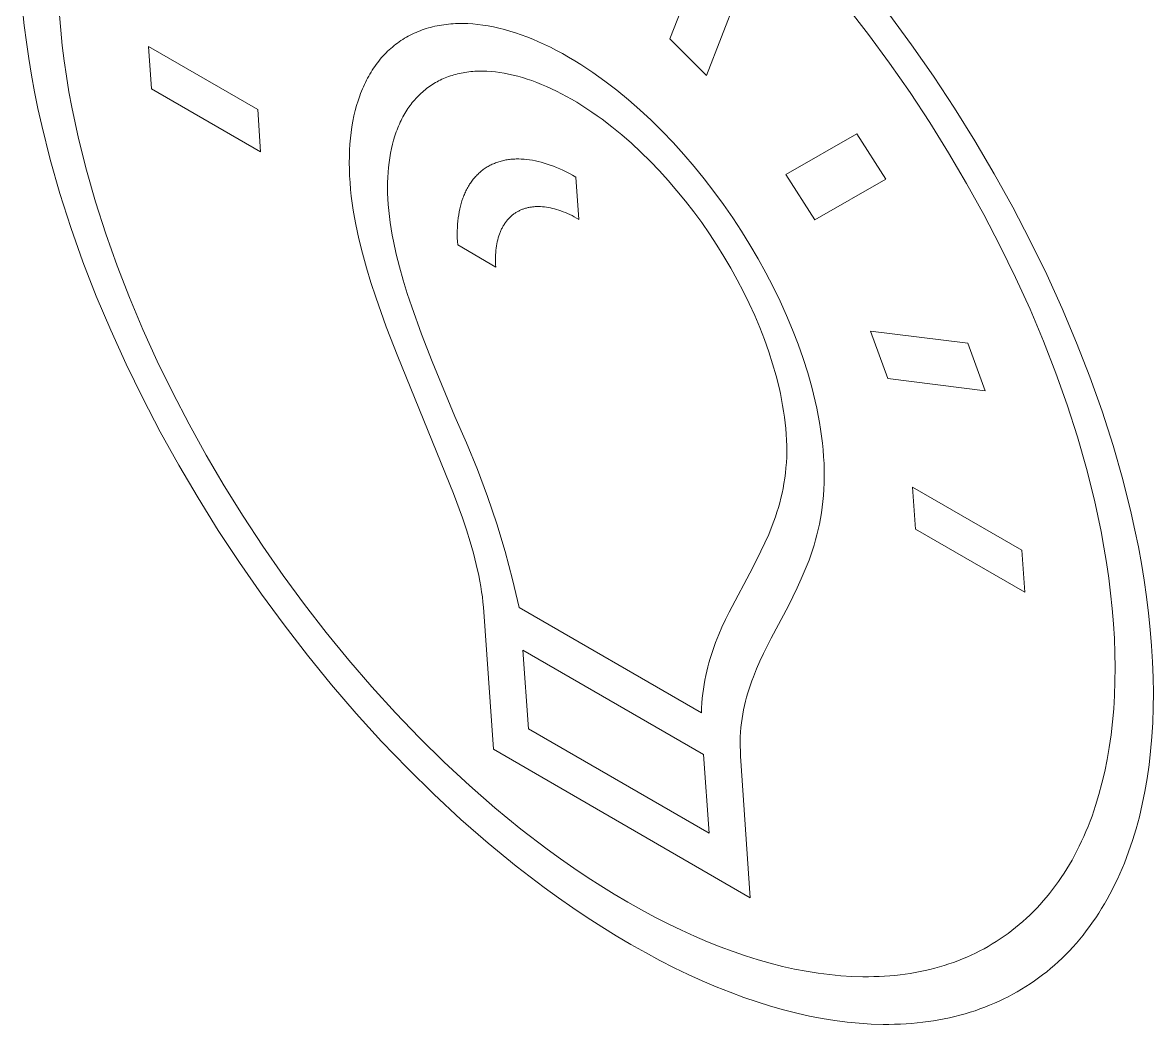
# Model space of a CAD drawing. Header units: millimetres. Extents: x -219 to 4970, y -9 to 3393.
# Drawn here: x 3477.26 to 3501.95, y 1903.78 to 1925.65 of the extents above; entities that cross this region are included whole.
import ezdxf

# ---------------------------------------------------------------- set-up
doc = ezdxf.new("R2010")
doc.units = ezdxf.units.MM
doc.layers.add('ZANO_R', color=7, linetype='Continuous', lineweight=0)

msp = doc.modelspace()

# ---------------------------------------------------------------- linework, layer by layer
at = {"layer": 'ZANO_R'}
for p, q in [((3492.134, 1927.202), (3491.395, 1925.296)), ((3492.19, 1924.498), (3492.929, 1926.405)), ((3477.26, 1925.942), (3477.296, 1925.585)), ((3495.252, 1926.008), (3495.729, 1925.392)), ((3478.091, 1925.484), (3478.064, 1925.814)), ((3486.659, 1925.625), (3486.608, 1925.622)), ((3486.711, 1925.628), (3486.659, 1925.625)), ((3486.764, 1925.63), (3486.711, 1925.628)), ((3486.817, 1925.631), (3486.764, 1925.63)), ((3486.87, 1925.631), (3486.817, 1925.631)), ((3486.978, 1925.628), (3486.87, 1925.631)), ((3487.088, 1925.621), (3486.978, 1925.628)), ((3496.67, 1925.168), (3496.175, 1925.843)), ((3477.296, 1925.585), (3477.341, 1925.226)), ((3478.125, 1925.152), (3478.091, 1925.484)), ((3485.764, 1925.398), (3485.722, 1925.377)), ((3485.807, 1925.418), (3485.764, 1925.398)), ((3485.85, 1925.437), (3485.807, 1925.418)), ((3485.893, 1925.456), (3485.85, 1925.437)), ((3485.937, 1925.473), (3485.893, 1925.456)), ((3485.982, 1925.49), (3485.937, 1925.473)), ((3486.027, 1925.505), (3485.982, 1925.49)), ((3486.073, 1925.52), (3486.027, 1925.505)), ((3486.119, 1925.534), (3486.073, 1925.52)), ((3486.165, 1925.547), (3486.119, 1925.534)), ((3486.213, 1925.559), (3486.165, 1925.547)), ((3486.26, 1925.57), (3486.213, 1925.559)), ((3486.308, 1925.58), (3486.26, 1925.57)), ((3486.357, 1925.589), (3486.308, 1925.58)), ((3486.406, 1925.598), (3486.357, 1925.589)), ((3486.456, 1925.605), (3486.406, 1925.598)), ((3486.506, 1925.612), (3486.456, 1925.605)), ((3486.557, 1925.617), (3486.506, 1925.612)), ((3486.608, 1925.622), (3486.557, 1925.617)), ((3487.199, 1925.61), (3487.088, 1925.621)), ((3487.312, 1925.596), (3487.199, 1925.61)), ((3487.427, 1925.577), (3487.312, 1925.596)), ((3487.543, 1925.555), (3487.427, 1925.577)), ((3487.661, 1925.528), (3487.543, 1925.555)), ((3487.781, 1925.498), (3487.661, 1925.528)), ((3487.901, 1925.464), (3487.781, 1925.498)), ((3488.024, 1925.426), (3487.901, 1925.464)), ((3488.147, 1925.383), (3488.024, 1925.426)), ((3488.272, 1925.337), (3488.147, 1925.383)), ((3495.729, 1925.392), (3496.19, 1924.763)), ((3477.341, 1925.226), (3477.393, 1924.865)), ((3478.167, 1924.817), (3478.125, 1925.152)), ((3485.371, 1925.148), (3485.334, 1925.118)), ((3485.407, 1925.177), (3485.371, 1925.148)), ((3485.445, 1925.205), (3485.407, 1925.177)), ((3485.483, 1925.232), (3485.445, 1925.205)), ((3485.521, 1925.258), (3485.483, 1925.232)), ((3485.56, 1925.284), (3485.521, 1925.258)), ((3485.6, 1925.308), (3485.56, 1925.284)), ((3485.64, 1925.332), (3485.6, 1925.308)), ((3485.681, 1925.355), (3485.64, 1925.332)), ((3485.722, 1925.377), (3485.681, 1925.355)), ((3488.398, 1925.287), (3488.272, 1925.337)), ((3488.526, 1925.232), (3488.398, 1925.287)), ((3488.655, 1925.174), (3488.526, 1925.232)), ((3488.785, 1925.111), (3488.655, 1925.174)), ((3491.395, 1925.296), (3492.19, 1924.498)), ((3497.148, 1924.48), (3496.67, 1925.168)), ((3482.392, 1923.753), (3480.01, 1925.128)), ((3480.01, 1925.128), (3480.075, 1924.207)), ((3485.099, 1924.886), (3485.067, 1924.85)), ((3485.13, 1924.922), (3485.099, 1924.886)), ((3485.163, 1924.957), (3485.13, 1924.922)), ((3485.196, 1924.991), (3485.163, 1924.957)), ((3485.23, 1925.024), (3485.196, 1924.991)), ((3485.264, 1925.056), (3485.23, 1925.024)), ((3485.299, 1925.088), (3485.264, 1925.056)), ((3485.334, 1925.118), (3485.299, 1925.088)), ((3488.916, 1925.044), (3488.785, 1925.111)), ((3489.048, 1924.973), (3488.916, 1925.044)), ((3489.181, 1924.898), (3489.048, 1924.973)), ((3489.315, 1924.819), (3489.181, 1924.898)), ((3477.393, 1924.865), (3477.453, 1924.503)), ((3478.216, 1924.481), (3478.167, 1924.817)), ((3484.921, 1924.654), (3484.894, 1924.613)), ((3484.949, 1924.695), (3484.921, 1924.654)), ((3484.978, 1924.735), (3484.949, 1924.695)), ((3485.007, 1924.774), (3484.978, 1924.735)), ((3485.037, 1924.812), (3485.007, 1924.774)), ((3485.067, 1924.85), (3485.037, 1924.812)), ((3489.448, 1924.736), (3489.315, 1924.819)), ((3489.581, 1924.65), (3489.448, 1924.736)), ((3489.712, 1924.561), (3489.581, 1924.65)), ((3496.19, 1924.763), (3496.636, 1924.122)), ((3477.453, 1924.503), (3477.52, 1924.138)), ((3478.272, 1924.142), (3478.216, 1924.481)), ((3484.767, 1924.393), (3484.744, 1924.346)), ((3484.791, 1924.438), (3484.767, 1924.393)), ((3484.816, 1924.483), (3484.791, 1924.438)), ((3484.841, 1924.527), (3484.816, 1924.483)), ((3484.867, 1924.57), (3484.841, 1924.527)), ((3484.894, 1924.613), (3484.867, 1924.57)), ((3486.344, 1924.378), (3486.379, 1924.396)), ((3486.379, 1924.396), (3486.415, 1924.413)), ((3486.415, 1924.413), (3486.451, 1924.429)), ((3486.451, 1924.429), (3486.488, 1924.444)), ((3486.488, 1924.444), (3486.525, 1924.459)), ((3486.525, 1924.459), (3486.562, 1924.473)), ((3486.562, 1924.473), (3486.6, 1924.486)), ((3486.6, 1924.486), (3486.638, 1924.498)), ((3486.638, 1924.498), (3486.677, 1924.51)), ((3486.677, 1924.51), (3486.716, 1924.521)), ((3486.716, 1924.521), (3486.756, 1924.531)), ((3486.756, 1924.531), (3486.796, 1924.54)), ((3486.796, 1924.54), (3486.836, 1924.549)), ((3486.836, 1924.549), (3486.877, 1924.556)), ((3486.877, 1924.556), (3486.918, 1924.563)), ((3486.918, 1924.563), (3486.96, 1924.57)), ((3486.96, 1924.57), (3487.002, 1924.575)), ((3487.002, 1924.575), (3487.045, 1924.58)), ((3487.045, 1924.58), (3487.087, 1924.583)), ((3487.087, 1924.583), (3487.131, 1924.587)), ((3487.131, 1924.587), (3487.174, 1924.589)), ((3487.174, 1924.589), (3487.218, 1924.59)), ((3487.218, 1924.59), (3487.263, 1924.591)), ((3487.263, 1924.591), (3487.308, 1924.591)), ((3487.308, 1924.591), (3487.398, 1924.588)), ((3487.398, 1924.588), (3487.49, 1924.583)), ((3487.49, 1924.583), (3487.584, 1924.574)), ((3487.584, 1924.574), (3487.679, 1924.561)), ((3487.679, 1924.561), (3487.775, 1924.546)), ((3487.775, 1924.546), (3487.872, 1924.527)), ((3487.872, 1924.527), (3487.971, 1924.505)), ((3487.971, 1924.505), (3488.071, 1924.48)), ((3488.071, 1924.48), (3488.173, 1924.451)), ((3488.173, 1924.451), (3488.275, 1924.419)), ((3488.275, 1924.419), (3488.379, 1924.383)), ((3489.844, 1924.469), (3489.712, 1924.561)), ((3489.974, 1924.374), (3489.844, 1924.469)), ((3497.609, 1923.78), (3497.148, 1924.48)), ((3480.075, 1924.207), (3482.457, 1922.832)), ((3484.658, 1924.153), (3484.639, 1924.102)), ((3484.679, 1924.202), (3484.658, 1924.153)), ((3484.7, 1924.251), (3484.679, 1924.202)), ((3484.722, 1924.299), (3484.7, 1924.251)), ((3484.744, 1924.346), (3484.722, 1924.299)), ((3485.989, 1924.135), (3486.019, 1924.161)), ((3486.019, 1924.161), (3486.049, 1924.186)), ((3486.049, 1924.186), (3486.08, 1924.21)), ((3486.08, 1924.21), (3486.111, 1924.234)), ((3486.111, 1924.234), (3486.143, 1924.257)), ((3486.143, 1924.257), (3486.175, 1924.279)), ((3486.175, 1924.279), (3486.208, 1924.3)), ((3486.208, 1924.3), (3486.242, 1924.321)), ((3486.242, 1924.321), (3486.275, 1924.341)), ((3486.275, 1924.341), (3486.31, 1924.36)), ((3486.31, 1924.36), (3486.344, 1924.378)), ((3488.379, 1924.383), (3488.484, 1924.345)), ((3488.484, 1924.345), (3488.59, 1924.302)), ((3488.59, 1924.302), (3488.697, 1924.257)), ((3488.697, 1924.257), (3488.805, 1924.208)), ((3488.805, 1924.208), (3488.914, 1924.155)), ((3488.914, 1924.155), (3489.024, 1924.099)), ((3490.232, 1924.176), (3489.974, 1924.374)), ((3490.487, 1923.966), (3490.232, 1924.176)), ((3477.52, 1924.138), (3477.595, 1923.772)), ((3478.334, 1923.802), (3478.272, 1924.142)), ((3484.584, 1923.946), (3484.551, 1923.838)), ((3484.62, 1924.051), (3484.584, 1923.946)), ((3484.639, 1924.102), (3484.62, 1924.051)), ((3485.744, 1923.872), (3485.769, 1923.904)), ((3485.769, 1923.904), (3485.795, 1923.936)), ((3485.795, 1923.936), (3485.821, 1923.966)), ((3485.821, 1923.966), (3485.848, 1923.996)), ((3485.848, 1923.996), (3485.875, 1924.026)), ((3485.875, 1924.026), (3485.903, 1924.054)), ((3485.903, 1924.054), (3485.931, 1924.082)), ((3485.931, 1924.082), (3485.96, 1924.109)), ((3485.96, 1924.109), (3485.989, 1924.135)), ((3489.024, 1924.099), (3489.135, 1924.039)), ((3489.135, 1924.039), (3489.247, 1923.976)), ((3489.247, 1923.976), (3489.359, 1923.91)), ((3489.359, 1923.91), (3489.471, 1923.841)), ((3490.738, 1923.746), (3490.487, 1923.966)), ((3496.636, 1924.122), (3497.066, 1923.469)), ((3477.595, 1923.772), (3477.677, 1923.404)), ((3478.404, 1923.461), (3478.334, 1923.802)), ((3482.457, 1922.832), (3482.392, 1923.753)), ((3484.521, 1923.728), (3484.494, 1923.613)), ((3484.551, 1923.838), (3484.521, 1923.728)), ((3485.584, 1923.628), (3485.605, 1923.665)), ((3485.605, 1923.665), (3485.627, 1923.702)), ((3485.627, 1923.702), (3485.649, 1923.737)), ((3485.649, 1923.737), (3485.672, 1923.772)), ((3485.672, 1923.772), (3485.695, 1923.806)), ((3485.695, 1923.806), (3485.719, 1923.84)), ((3485.719, 1923.84), (3485.744, 1923.872)), ((3489.471, 1923.841), (3489.582, 1923.769)), ((3489.582, 1923.769), (3489.692, 1923.695)), ((3489.692, 1923.695), (3489.802, 1923.618)), ((3490.985, 1923.517), (3490.738, 1923.746)), ((3498.051, 1923.07), (3497.609, 1923.78)), ((3477.677, 1923.404), (3477.861, 1922.664)), ((3478.48, 1923.118), (3478.404, 1923.461)), ((3484.471, 1923.496), (3484.45, 1923.376)), ((3484.494, 1923.613), (3484.471, 1923.496)), ((3485.469, 1923.393), (3485.486, 1923.434)), ((3485.486, 1923.434), (3485.505, 1923.474)), ((3485.505, 1923.474), (3485.523, 1923.514)), ((3485.523, 1923.514), (3485.543, 1923.553)), ((3485.543, 1923.553), (3485.563, 1923.591)), ((3485.563, 1923.591), (3485.584, 1923.628)), ((3489.802, 1923.618), (3489.912, 1923.539)), ((3489.912, 1923.539), (3490.128, 1923.373)), ((3491.227, 1923.278), (3490.985, 1923.517)), ((3497.066, 1923.469), (3497.479, 1922.807)), ((3484.432, 1923.253), (3484.418, 1923.127)), ((3484.45, 1923.376), (3484.432, 1923.253)), ((3485.361, 1923.087), (3485.389, 1923.178)), ((3485.389, 1923.178), (3485.419, 1923.266)), ((3485.419, 1923.266), (3485.435, 1923.309)), ((3485.435, 1923.309), (3485.451, 1923.351)), ((3485.451, 1923.351), (3485.469, 1923.393)), ((3490.128, 1923.373), (3490.342, 1923.198)), ((3490.342, 1923.198), (3490.553, 1923.015)), ((3491.464, 1923.03), (3491.227, 1923.278)), ((3495.473, 1923.224), (3493.921, 1922.334)), ((3496.109, 1922.233), (3495.473, 1923.224)), ((3478.652, 1922.428), (3478.48, 1923.118)), ((3484.407, 1922.997), (3484.399, 1922.865)), ((3484.418, 1923.127), (3484.407, 1922.997)), ((3485.314, 1922.899), (3485.336, 1922.994)), ((3485.336, 1922.994), (3485.361, 1923.087)), ((3490.553, 1923.015), (3490.76, 1922.822)), ((3491.696, 1922.773), (3491.464, 1923.03)), ((3498.475, 1922.35), (3498.051, 1923.07)), ((3477.861, 1922.664), (3478.074, 1921.921)), ((3484.394, 1922.73), (3484.393, 1922.592)), ((3484.399, 1922.865), (3484.394, 1922.73)), ((3485.262, 1922.596), (3485.277, 1922.699)), ((3485.277, 1922.699), (3485.294, 1922.8)), ((3485.294, 1922.8), (3485.314, 1922.899)), ((3487.894, 1922.663), (3487.867, 1922.659)), ((3487.921, 1922.666), (3487.894, 1922.663)), ((3487.949, 1922.668), (3487.921, 1922.666)), ((3487.977, 1922.67), (3487.949, 1922.668)), ((3488.005, 1922.672), (3487.977, 1922.67)), ((3488.033, 1922.673), (3488.005, 1922.672)), ((3488.062, 1922.673), (3488.033, 1922.673)), ((3488.091, 1922.673), (3488.062, 1922.673)), ((3488.149, 1922.672), (3488.091, 1922.673)), ((3488.209, 1922.668), (3488.149, 1922.672)), ((3488.269, 1922.662), (3488.209, 1922.668)), ((3488.33, 1922.654), (3488.269, 1922.662)), ((3490.76, 1922.822), (3490.964, 1922.622)), ((3491.922, 1922.51), (3491.696, 1922.773)), ((3497.479, 1922.807), (3497.873, 1922.136)), ((3478.85, 1921.735), (3478.652, 1922.428)), ((3484.393, 1922.592), (3484.395, 1922.451)), ((3484.395, 1922.451), (3484.4, 1922.308)), ((3485.24, 1922.382), (3485.25, 1922.49)), ((3485.25, 1922.49), (3485.262, 1922.596)), ((3487.299, 1922.428), (3487.279, 1922.412)), ((3487.319, 1922.443), (3487.299, 1922.428)), ((3487.34, 1922.457), (3487.319, 1922.443)), ((3487.361, 1922.472), (3487.34, 1922.457)), ((3487.382, 1922.485), (3487.361, 1922.472)), ((3487.403, 1922.499), (3487.382, 1922.485)), ((3487.425, 1922.512), (3487.403, 1922.499)), ((3487.447, 1922.524), (3487.425, 1922.512)), ((3487.47, 1922.536), (3487.447, 1922.524)), ((3487.492, 1922.547), (3487.47, 1922.536)), ((3487.515, 1922.558), (3487.492, 1922.547)), ((3487.538, 1922.568), (3487.515, 1922.558)), ((3487.562, 1922.578), (3487.538, 1922.568)), ((3487.586, 1922.588), (3487.562, 1922.578)), ((3487.61, 1922.597), (3487.586, 1922.588)), ((3487.634, 1922.605), (3487.61, 1922.597)), ((3487.659, 1922.613), (3487.634, 1922.605)), ((3487.684, 1922.621), (3487.659, 1922.613)), ((3487.709, 1922.628), (3487.684, 1922.621)), ((3487.735, 1922.634), (3487.709, 1922.628)), ((3487.761, 1922.64), (3487.735, 1922.634)), ((3487.787, 1922.646), (3487.761, 1922.64)), ((3487.813, 1922.651), (3487.787, 1922.646)), ((3487.84, 1922.655), (3487.813, 1922.651)), ((3487.867, 1922.659), (3487.84, 1922.655)), ((3488.392, 1922.644), (3488.33, 1922.654)), ((3488.455, 1922.632), (3488.392, 1922.644)), ((3488.519, 1922.618), (3488.455, 1922.632)), ((3488.584, 1922.602), (3488.519, 1922.618)), ((3488.649, 1922.583), (3488.584, 1922.602)), ((3488.715, 1922.562), (3488.649, 1922.583)), ((3488.782, 1922.54), (3488.715, 1922.562)), ((3488.85, 1922.515), (3488.782, 1922.54)), ((3488.918, 1922.487), (3488.85, 1922.515)), ((3488.987, 1922.458), (3488.918, 1922.487)), ((3489.057, 1922.426), (3488.987, 1922.458)), ((3489.127, 1922.392), (3489.057, 1922.426)), ((3490.964, 1922.622), (3491.163, 1922.415)), ((3492.142, 1922.239), (3491.922, 1922.51)), ((3484.4, 1922.308), (3484.409, 1922.161)), ((3485.23, 1922.158), (3485.234, 1922.271)), ((3485.234, 1922.271), (3485.24, 1922.382)), ((3487.066, 1922.188), (3487.051, 1922.167)), ((3487.082, 1922.209), (3487.066, 1922.188)), ((3487.099, 1922.23), (3487.082, 1922.209)), ((3487.115, 1922.25), (3487.099, 1922.23)), ((3487.132, 1922.27), (3487.115, 1922.25)), ((3487.149, 1922.289), (3487.132, 1922.27)), ((3487.167, 1922.308), (3487.149, 1922.289)), ((3487.185, 1922.327), (3487.167, 1922.308)), ((3487.203, 1922.345), (3487.185, 1922.327)), ((3487.222, 1922.362), (3487.203, 1922.345)), ((3487.24, 1922.379), (3487.222, 1922.362)), ((3487.26, 1922.396), (3487.24, 1922.379)), ((3487.279, 1922.412), (3487.26, 1922.396)), ((3489.198, 1922.356), (3489.127, 1922.392)), ((3489.27, 1922.318), (3489.198, 1922.356)), ((3489.342, 1922.277), (3489.27, 1922.318)), ((3489.407, 1921.355), (3489.342, 1922.277)), ((3491.163, 1922.415), (3491.358, 1922.2)), ((3491.358, 1922.2), (3491.548, 1921.98)), ((3492.356, 1921.961), (3492.142, 1922.239)), ((3493.921, 1922.334), (3494.557, 1921.343)), ((3494.557, 1921.343), (3496.109, 1922.233)), ((3498.878, 1921.623), (3498.475, 1922.35)), ((3484.409, 1922.161), (3484.421, 1922.01)), ((3484.421, 1922.01), (3484.437, 1921.859)), ((3485.228, 1922.042), (3485.23, 1922.158)), ((3485.23, 1921.924), (3485.228, 1922.042)), ((3485.235, 1921.803), (3485.23, 1921.924)), ((3486.916, 1921.926), (3486.905, 1921.9)), ((3486.928, 1921.952), (3486.916, 1921.926)), ((3486.94, 1921.978), (3486.928, 1921.952)), ((3486.953, 1922.003), (3486.94, 1921.978)), ((3486.966, 1922.028), (3486.953, 1922.003)), ((3486.979, 1922.052), (3486.966, 1922.028)), ((3486.993, 1922.076), (3486.979, 1922.052)), ((3487.007, 1922.099), (3486.993, 1922.076)), ((3487.021, 1922.122), (3487.007, 1922.099)), ((3487.036, 1922.145), (3487.021, 1922.122)), ((3487.051, 1922.167), (3487.036, 1922.145)), ((3491.548, 1921.98), (3491.733, 1921.753)), ((3492.564, 1921.677), (3492.356, 1921.961)), ((3497.873, 1922.136), (3498.249, 1921.458)), ((3478.074, 1921.921), (3478.313, 1921.175)), ((3479.074, 1921.04), (3478.85, 1921.735)), ((3484.437, 1921.859), (3484.457, 1921.706)), ((3484.457, 1921.706), (3484.48, 1921.553)), ((3485.242, 1921.68), (3485.235, 1921.803)), ((3485.253, 1921.55), (3485.242, 1921.68)), ((3486.836, 1921.703), (3486.819, 1921.643)), ((3486.853, 1921.761), (3486.836, 1921.703)), ((3486.873, 1921.818), (3486.853, 1921.761)), ((3486.883, 1921.846), (3486.873, 1921.818)), ((3486.894, 1921.873), (3486.883, 1921.846)), ((3486.905, 1921.9), (3486.894, 1921.873)), ((3491.733, 1921.753), (3491.913, 1921.52)), ((3492.764, 1921.388), (3492.564, 1921.677)), ((3484.48, 1921.553), (3484.506, 1921.398)), ((3485.267, 1921.418), (3485.253, 1921.55)), ((3486.781, 1921.452), (3486.771, 1921.386)), ((3486.792, 1921.518), (3486.781, 1921.452)), ((3486.805, 1921.581), (3486.792, 1921.518)), ((3486.819, 1921.643), (3486.805, 1921.581)), ((3487.93, 1921.427), (3487.944, 1921.439)), ((3487.944, 1921.439), (3487.958, 1921.45)), ((3487.958, 1921.45), (3487.972, 1921.461)), ((3487.972, 1921.461), (3487.986, 1921.472)), ((3487.986, 1921.472), (3488, 1921.482)), ((3488, 1921.482), (3488.015, 1921.492)), ((3488.015, 1921.492), (3488.03, 1921.502)), ((3488.03, 1921.502), (3488.045, 1921.511)), ((3488.045, 1921.511), (3488.06, 1921.52)), ((3488.06, 1921.52), (3488.076, 1921.529)), ((3488.076, 1921.529), (3488.091, 1921.537)), ((3488.091, 1921.537), (3488.107, 1921.545)), ((3488.107, 1921.545), (3488.124, 1921.553)), ((3488.124, 1921.553), (3488.14, 1921.56)), ((3488.14, 1921.56), (3488.156, 1921.567)), ((3488.156, 1921.567), (3488.173, 1921.574)), ((3488.173, 1921.574), (3488.19, 1921.58)), ((3488.19, 1921.58), (3488.207, 1921.586)), ((3488.207, 1921.586), (3488.225, 1921.592)), ((3488.225, 1921.592), (3488.242, 1921.597)), ((3488.242, 1921.597), (3488.26, 1921.602)), ((3488.26, 1921.602), (3488.278, 1921.606)), ((3488.278, 1921.606), (3488.296, 1921.611)), ((3488.296, 1921.611), (3488.315, 1921.614)), ((3488.315, 1921.614), (3488.333, 1921.618)), ((3488.333, 1921.618), (3488.352, 1921.621)), ((3488.352, 1921.621), (3488.371, 1921.624)), ((3488.371, 1921.624), (3488.39, 1921.626)), ((3488.39, 1921.626), (3488.409, 1921.629)), ((3488.409, 1921.629), (3488.428, 1921.63)), ((3488.428, 1921.63), (3488.448, 1921.632)), ((3488.448, 1921.632), (3488.468, 1921.633)), ((3488.468, 1921.633), (3488.488, 1921.633)), ((3488.488, 1921.633), (3488.508, 1921.634)), ((3488.508, 1921.634), (3488.528, 1921.634)), ((3488.528, 1921.634), (3488.569, 1921.633)), ((3488.569, 1921.633), (3488.611, 1921.63)), ((3488.611, 1921.63), (3488.653, 1921.626)), ((3488.653, 1921.626), (3488.696, 1921.62)), ((3488.696, 1921.62), (3488.74, 1921.613)), ((3488.74, 1921.613), (3488.784, 1921.605)), ((3488.784, 1921.605), (3488.829, 1921.595)), ((3488.829, 1921.595), (3488.875, 1921.583)), ((3488.875, 1921.583), (3488.92, 1921.57)), ((3488.92, 1921.57), (3488.967, 1921.556)), ((3488.967, 1921.556), (3489.014, 1921.54)), ((3489.014, 1921.54), (3489.062, 1921.522)), ((3489.062, 1921.522), (3489.11, 1921.503)), ((3489.11, 1921.503), (3489.158, 1921.482)), ((3489.158, 1921.482), (3489.207, 1921.46)), ((3489.207, 1921.46), (3489.256, 1921.436)), ((3489.256, 1921.436), (3489.306, 1921.411)), ((3491.913, 1921.52), (3492.088, 1921.283)), ((3498.249, 1921.458), (3498.606, 1920.773)), ((3499.26, 1920.889), (3498.878, 1921.623)), ((3484.506, 1921.398), (3484.535, 1921.243)), ((3484.535, 1921.243), (3484.602, 1920.93)), ((3485.285, 1921.284), (3485.267, 1921.418)), ((3485.305, 1921.15), (3485.285, 1921.284)), ((3486.757, 1921.247), (3486.753, 1921.176)), ((3486.764, 1921.317), (3486.757, 1921.247)), ((3486.771, 1921.386), (3486.764, 1921.317)), ((3487.737, 1921.18), (3487.747, 1921.197)), ((3487.747, 1921.197), (3487.756, 1921.214)), ((3487.756, 1921.214), (3487.766, 1921.23)), ((3487.766, 1921.23), (3487.776, 1921.246)), ((3487.776, 1921.246), (3487.787, 1921.262)), ((3487.787, 1921.262), (3487.797, 1921.278)), ((3487.797, 1921.278), (3487.808, 1921.293)), ((3487.808, 1921.293), (3487.819, 1921.308)), ((3487.819, 1921.308), (3487.831, 1921.322)), ((3487.831, 1921.322), (3487.842, 1921.336)), ((3487.842, 1921.336), (3487.854, 1921.35)), ((3487.854, 1921.35), (3487.866, 1921.364)), ((3487.866, 1921.364), (3487.879, 1921.377)), ((3487.879, 1921.377), (3487.891, 1921.39)), ((3487.891, 1921.39), (3487.904, 1921.403)), ((3487.904, 1921.403), (3487.917, 1921.415)), ((3487.917, 1921.415), (3487.93, 1921.427)), ((3489.306, 1921.411), (3489.357, 1921.384)), ((3489.357, 1921.384), (3489.407, 1921.355)), ((3492.088, 1921.283), (3492.256, 1921.04)), ((3492.957, 1921.094), (3492.764, 1921.388)), ((3478.313, 1921.175), (3478.578, 1920.428)), ((3479.321, 1920.343), (3479.074, 1921.04)), ((3485.329, 1921.013), (3485.305, 1921.15)), ((3485.355, 1920.876), (3485.329, 1921.013)), ((3486.751, 1921.103), (3486.75, 1921.028)), ((3486.75, 1921.028), (3486.751, 1920.952)), ((3486.753, 1921.176), (3486.751, 1921.103)), ((3486.751, 1920.952), (3486.754, 1920.874)), ((3487.635, 1920.91), (3487.646, 1920.952)), ((3487.646, 1920.952), (3487.658, 1920.993)), ((3487.658, 1920.993), (3487.672, 1921.033)), ((3487.672, 1921.033), (3487.679, 1921.052)), ((3487.679, 1921.052), (3487.687, 1921.071)), ((3487.687, 1921.071), (3487.694, 1921.09)), ((3487.694, 1921.09), (3487.703, 1921.109)), ((3487.703, 1921.109), (3487.711, 1921.127)), ((3487.711, 1921.127), (3487.719, 1921.145)), ((3487.719, 1921.145), (3487.728, 1921.163)), ((3487.728, 1921.163), (3487.737, 1921.18)), ((3492.256, 1921.04), (3492.418, 1920.794)), ((3493.142, 1920.796), (3492.957, 1921.094)), ((3484.602, 1920.93), (3484.68, 1920.615)), ((3485.417, 1920.598), (3485.355, 1920.876)), ((3486.754, 1920.874), (3486.759, 1920.795)), ((3486.759, 1920.795), (3487.592, 1920.313)), ((3487.595, 1920.681), (3487.601, 1920.729)), ((3487.601, 1920.729), (3487.607, 1920.776)), ((3487.607, 1920.776), (3487.615, 1920.822)), ((3487.615, 1920.822), (3487.624, 1920.866)), ((3487.624, 1920.866), (3487.635, 1920.91)), ((3492.418, 1920.794), (3492.574, 1920.544)), ((3493.319, 1920.494), (3493.142, 1920.796)), ((3498.606, 1920.773), (3498.942, 1920.084)), ((3499.621, 1920.15), (3499.26, 1920.889)), ((3484.68, 1920.615), (3484.767, 1920.297)), ((3485.489, 1920.315), (3485.417, 1920.598)), ((3487.586, 1920.53), (3487.588, 1920.581)), ((3487.586, 1920.478), (3487.586, 1920.53)), ((3487.586, 1920.424), (3487.586, 1920.478)), ((3487.588, 1920.581), (3487.591, 1920.632)), ((3487.591, 1920.632), (3487.595, 1920.681)), ((3492.574, 1920.544), (3492.723, 1920.29)), ((3493.488, 1920.188), (3493.319, 1920.494)), ((3478.578, 1920.428), (3478.869, 1919.681)), ((3479.592, 1919.646), (3479.321, 1920.343)), ((3484.767, 1920.297), (3484.864, 1919.977)), ((3485.57, 1920.028), (3485.489, 1920.315)), ((3487.588, 1920.369), (3487.586, 1920.424)), ((3487.592, 1920.313), (3487.588, 1920.369)), ((3492.723, 1920.29), (3492.865, 1920.034)), ((3484.864, 1919.977), (3484.969, 1919.656)), ((3485.659, 1919.738), (3485.57, 1920.028)), ((3492.865, 1920.034), (3493, 1919.776)), ((3493.647, 1919.88), (3493.488, 1920.188)), ((3498.942, 1920.084), (3499.257, 1919.391)), ((3499.959, 1919.407), (3499.621, 1920.15)), ((3485.756, 1919.445), (3485.659, 1919.738)), ((3493, 1919.776), (3493.127, 1919.515)), ((3493.798, 1919.57), (3493.647, 1919.88)), ((3478.869, 1919.681), (3479.183, 1918.935)), ((3479.885, 1918.951), (3479.592, 1919.646)), ((3484.969, 1919.656), (3485.199, 1919.008)), ((3493.127, 1919.515), (3493.246, 1919.254)), ((3493.939, 1919.258), (3493.798, 1919.57)), ((3485.969, 1918.851), (3485.756, 1919.445)), ((3493.246, 1919.254), (3493.357, 1918.991)), ((3494.07, 1918.945), (3493.939, 1919.258)), ((3499.257, 1919.391), (3499.551, 1918.695)), ((3500.274, 1918.661), (3499.959, 1919.407)), ((3485.199, 1919.008), (3485.45, 1918.358)), ((3493.357, 1918.991), (3493.459, 1918.728)), ((3479.183, 1918.935), (3479.521, 1918.192)), ((3480.2, 1918.258), (3479.885, 1918.951)), ((3486.202, 1918.251), (3485.969, 1918.851)), ((3493.459, 1918.728), (3493.552, 1918.465)), ((3494.192, 1918.631), (3494.07, 1918.945)), ((3495.77, 1918.912), (3496.149, 1917.877)), ((3497.898, 1918.649), (3495.77, 1918.912)), ((3493.552, 1918.465), (3493.637, 1918.202)), ((3494.302, 1918.318), (3494.192, 1918.631)), ((3498.278, 1917.614), (3497.898, 1918.649)), ((3499.551, 1918.695), (3499.822, 1917.999)), ((3500.564, 1917.914), (3500.274, 1918.661)), ((3480.536, 1917.568), (3480.2, 1918.258)), ((3485.45, 1918.358), (3486.667, 1915.371)), ((3486.697, 1917.047), (3486.202, 1918.251)), ((3494.402, 1918.005), (3494.302, 1918.318)), ((3479.521, 1918.192), (3479.882, 1917.452)), ((3493.637, 1918.202), (3493.711, 1917.94)), ((3494.49, 1917.693), (3494.402, 1918.005)), ((3499.822, 1917.999), (3500.069, 1917.302)), ((3493.711, 1917.94), (3493.777, 1917.68)), ((3496.149, 1917.877), (3498.278, 1917.614)), ((3500.829, 1917.166), (3500.564, 1917.914)), ((3480.893, 1916.884), (3480.536, 1917.568)), ((3493.777, 1917.68), (3493.805, 1917.551)), ((3493.805, 1917.551), (3493.832, 1917.422)), ((3494.567, 1917.383), (3494.49, 1917.693)), ((3479.882, 1917.452), (3480.264, 1916.718)), ((3493.832, 1917.422), (3493.855, 1917.293)), ((3493.855, 1917.293), (3493.876, 1917.165)), ((3494.601, 1917.229), (3494.567, 1917.383)), ((3500.069, 1917.302), (3500.292, 1916.606)), ((3486.955, 1916.473), (3486.697, 1917.047)), ((3493.876, 1917.165), (3493.895, 1917.038)), ((3493.895, 1917.038), (3493.91, 1916.912)), ((3494.631, 1917.075), (3494.601, 1917.229)), ((3494.659, 1916.923), (3494.631, 1917.075)), ((3501.069, 1916.42), (3500.829, 1917.166)), ((3481.269, 1916.206), (3480.893, 1916.884)), ((3493.91, 1916.912), (3493.923, 1916.786)), ((3493.923, 1916.786), (3493.934, 1916.662)), ((3494.684, 1916.771), (3494.659, 1916.923)), ((3494.705, 1916.619), (3494.684, 1916.771)), ((3480.264, 1916.718), (3480.668, 1915.991)), ((3493.934, 1916.662), (3493.941, 1916.534)), ((3493.941, 1916.534), (3493.945, 1916.408)), ((3494.724, 1916.469), (3494.705, 1916.619)), ((3500.292, 1916.606), (3500.49, 1915.913)), ((3487.193, 1915.89), (3486.955, 1916.473)), ((3493.945, 1916.285), (3493.943, 1916.164)), ((3493.945, 1916.408), (3493.945, 1916.285)), ((3494.739, 1916.32), (3494.724, 1916.469)), ((3494.75, 1916.171), (3494.739, 1916.32)), ((3501.281, 1915.677), (3501.069, 1916.42)), ((3481.664, 1915.535), (3481.269, 1916.206)), ((3493.937, 1916.045), (3493.928, 1915.928)), ((3493.943, 1916.164), (3493.937, 1916.045)), ((3494.759, 1916.023), (3494.75, 1916.171)), ((3494.763, 1915.878), (3494.759, 1916.023)), ((3480.668, 1915.991), (3481.091, 1915.271)), ((3487.413, 1915.301), (3487.193, 1915.89)), ((3493.916, 1915.813), (3493.902, 1915.701)), ((3493.928, 1915.928), (3493.916, 1915.813)), ((3494.764, 1915.736), (3494.763, 1915.878)), ((3500.49, 1915.913), (3500.662, 1915.224)), ((3482.076, 1914.872), (3481.664, 1915.535)), ((3493.884, 1915.59), (3493.864, 1915.481)), ((3493.902, 1915.701), (3493.884, 1915.59)), ((3494.756, 1915.462), (3494.762, 1915.597)), ((3494.762, 1915.597), (3494.764, 1915.736)), ((3499.075, 1914.135), (3496.693, 1915.51)), ((3496.693, 1915.51), (3496.759, 1914.589)), ((3501.466, 1914.938), (3501.281, 1915.677)), ((3481.091, 1915.271), (3481.533, 1914.561)), ((3486.667, 1915.371), (3486.862, 1914.835)), ((3487.614, 1914.704), (3487.413, 1915.301)), ((3493.817, 1915.268), (3493.791, 1915.164)), ((3493.842, 1915.374), (3493.817, 1915.268)), ((3493.864, 1915.481), (3493.842, 1915.374)), ((3494.735, 1915.198), (3494.747, 1915.328)), ((3494.747, 1915.328), (3494.756, 1915.462)), ((3493.762, 1915.062), (3493.731, 1914.961)), ((3493.791, 1915.164), (3493.762, 1915.062)), ((3494.701, 1914.945), (3494.719, 1915.07)), ((3494.719, 1915.07), (3494.735, 1915.198)), ((3500.662, 1915.224), (3500.739, 1914.881)), ((3482.506, 1914.22), (3482.076, 1914.872)), ((3486.862, 1914.835), (3486.949, 1914.573)), ((3493.663, 1914.764), (3493.627, 1914.667)), ((3493.698, 1914.862), (3493.663, 1914.764)), ((3493.731, 1914.961), (3493.698, 1914.862)), ((3494.657, 1914.702), (3494.681, 1914.823)), ((3494.681, 1914.823), (3494.701, 1914.945)), ((3500.739, 1914.881), (3500.808, 1914.539)), ((3501.548, 1914.57), (3501.466, 1914.938)), ((3481.533, 1914.561), (3481.994, 1913.861)), ((3486.949, 1914.573), (3487.03, 1914.316)), ((3487.795, 1914.102), (3487.614, 1914.704)), ((3493.627, 1914.667), (3493.55, 1914.477)), ((3494.603, 1914.468), (3494.631, 1914.584)), ((3494.631, 1914.584), (3494.657, 1914.702)), ((3496.759, 1914.589), (3499.14, 1913.214)), ((3500.808, 1914.539), (3500.871, 1914.199)), ((3501.622, 1914.204), (3501.548, 1914.57)), ((3487.03, 1914.316), (3487.103, 1914.064)), ((3493.468, 1914.291), (3493.382, 1914.108)), ((3493.55, 1914.477), (3493.468, 1914.291)), ((3494.54, 1914.242), (3494.573, 1914.354)), ((3494.573, 1914.354), (3494.603, 1914.468)), ((3482.952, 1913.579), (3482.506, 1914.22)), ((3487.103, 1914.064), (3487.166, 1913.817)), ((3487.957, 1913.493), (3487.795, 1914.102)), ((3493.382, 1914.108), (3493.201, 1913.752)), ((3494.431, 1913.917), (3494.469, 1914.024)), ((3494.469, 1914.024), (3494.506, 1914.132)), ((3494.506, 1914.132), (3494.54, 1914.242)), ((3499.14, 1913.214), (3499.075, 1914.135)), ((3500.871, 1914.199), (3500.927, 1913.861)), ((3501.689, 1913.839), (3501.622, 1914.204)), ((3481.994, 1913.861), (3482.473, 1913.174)), ((3487.166, 1913.817), (3487.221, 1913.576)), ((3494.35, 1913.708), (3494.431, 1913.917)), ((3500.927, 1913.861), (3500.975, 1913.524)), ((3501.749, 1913.476), (3501.689, 1913.839)), ((3483.414, 1912.949), (3482.952, 1913.579)), ((3487.221, 1913.576), (3487.244, 1913.457)), ((3493.201, 1913.752), (3492.684, 1912.778)), ((3494.263, 1913.505), (3494.35, 1913.708)), ((3487.244, 1913.457), (3487.265, 1913.34)), ((3487.265, 1913.34), (3487.283, 1913.225)), ((3488.099, 1912.88), (3487.957, 1913.493)), ((3493.98, 1912.92), (3494.172, 1913.307)), ((3494.172, 1913.307), (3494.263, 1913.505)), ((3500.975, 1913.524), (3501.017, 1913.19)), ((3501.801, 1913.115), (3501.749, 1913.476)), ((3482.473, 1913.174), (3482.968, 1912.499)), ((3487.283, 1913.225), (3487.298, 1913.111)), ((3487.298, 1913.111), (3487.31, 1912.999)), ((3501.017, 1913.19), (3501.051, 1912.857)), ((3501.846, 1912.756), (3501.801, 1913.115)), ((3483.89, 1912.334), (3483.414, 1912.949)), ((3487.31, 1912.999), (3487.32, 1912.888)), ((3487.32, 1912.888), (3487.54, 1909.787)), ((3492.083, 1910.58), (3488.099, 1912.88)), ((3493.606, 1912.21), (3493.98, 1912.92)), ((3501.051, 1912.857), (3501.078, 1912.527)), ((3492.606, 1912.618), (3492.53, 1912.454)), ((3492.684, 1912.778), (3492.606, 1912.618)), ((3501.883, 1912.4), (3501.846, 1912.756)), ((3482.968, 1912.499), (3483.479, 1911.839)), ((3484.381, 1911.733), (3483.89, 1912.334)), ((3492.53, 1912.454), (3492.459, 1912.287)), ((3501.078, 1912.527), (3501.098, 1912.201)), ((3501.912, 1912.046), (3501.883, 1912.4)), ((3492.391, 1912.117), (3492.329, 1911.943)), ((3492.459, 1912.287), (3492.391, 1912.117)), ((3493.439, 1911.876), (3493.606, 1912.21)), ((3501.098, 1912.201), (3501.11, 1911.882)), ((3501.933, 1911.696), (3501.912, 1912.046)), ((3483.479, 1911.839), (3484.005, 1911.194)), ((3488.307, 1910.228), (3488.185, 1911.946)), ((3488.185, 1911.946), (3492.126, 1909.671)), ((3492.299, 1911.855), (3492.272, 1911.765)), ((3492.329, 1911.943), (3492.299, 1911.855)), ((3493.36, 1911.708), (3493.439, 1911.876)), ((3501.11, 1911.882), (3501.114, 1911.569)), ((3484.884, 1911.148), (3484.381, 1911.733)), ((3492.221, 1911.582), (3492.198, 1911.488)), ((3492.245, 1911.674), (3492.221, 1911.582)), ((3492.272, 1911.765), (3492.245, 1911.674)), ((3493.285, 1911.538), (3493.36, 1911.708)), ((3501.114, 1911.569), (3501.111, 1911.262)), ((3501.946, 1911.354), (3501.933, 1911.696)), ((3492.177, 1911.393), (3492.158, 1911.297)), ((3492.198, 1911.488), (3492.177, 1911.393)), ((3493.183, 1911.279), (3493.216, 1911.366)), ((3493.216, 1911.366), (3493.285, 1911.538)), ((3501.95, 1911.018), (3501.946, 1911.354)), ((3484.005, 1911.194), (3484.545, 1910.567)), ((3485.4, 1910.58), (3484.884, 1911.148)), ((3492.125, 1911.1), (3492.112, 1911)), ((3492.14, 1911.2), (3492.125, 1911.1)), ((3492.158, 1911.297), (3492.14, 1911.2)), ((3493.095, 1911.014), (3493.123, 1911.103)), ((3493.123, 1911.103), (3493.152, 1911.191)), ((3493.152, 1911.191), (3493.183, 1911.279)), ((3501.111, 1911.262), (3501.101, 1910.962)), ((3492.101, 1910.897), (3492.093, 1910.793)), ((3492.112, 1911), (3492.101, 1910.897)), ((3493.023, 1910.74), (3493.045, 1910.832)), ((3493.045, 1910.832), (3493.069, 1910.924)), ((3493.069, 1910.924), (3493.095, 1911.014)), ((3501.101, 1910.962), (3501.083, 1910.668)), ((3501.947, 1910.689), (3501.95, 1911.018)), ((3484.545, 1910.567), (3485.098, 1909.958)), ((3485.928, 1910.031), (3485.4, 1910.58)), ((3492.086, 1910.688), (3492.083, 1910.58)), ((3492.093, 1910.793), (3492.086, 1910.688)), ((3492.985, 1910.552), (3493.003, 1910.647)), ((3493.003, 1910.647), (3493.023, 1910.74)), ((3501.083, 1910.668), (3501.058, 1910.381)), ((3501.936, 1910.367), (3501.947, 1910.689)), ((3492.945, 1910.26), (3492.956, 1910.359)), ((3492.956, 1910.359), (3492.969, 1910.456)), ((3492.969, 1910.456), (3492.985, 1910.552)), ((3501.058, 1910.381), (3501.026, 1910.101)), ((3501.917, 1910.053), (3501.936, 1910.367)), ((3492.248, 1907.953), (3488.307, 1910.228)), ((3492.931, 1910.058), (3492.937, 1910.16)), ((3492.937, 1910.16), (3492.945, 1910.26)), ((3501.026, 1910.101), (3500.987, 1909.827)), ((3485.098, 1909.958), (3485.664, 1909.369)), ((3486.467, 1909.501), (3485.928, 1910.031)), ((3492.929, 1909.955), (3492.931, 1910.058)), ((3492.929, 1909.85), (3492.929, 1909.955)), ((3492.932, 1909.743), (3492.929, 1909.85)), ((3500.987, 1909.827), (3500.941, 1909.56)), ((3501.89, 1909.745), (3501.917, 1910.053)), ((3487.54, 1909.787), (3493.148, 1906.539)), ((3492.126, 1909.671), (3492.248, 1907.953)), ((3492.937, 1909.635), (3492.932, 1909.743)), ((3493.148, 1906.539), (3492.937, 1909.635)), ((3501.856, 1909.444), (3501.89, 1909.745)), ((3485.664, 1909.369), (3486.242, 1908.801)), ((3487.015, 1908.992), (3486.467, 1909.501)), ((3500.941, 1909.56), (3500.888, 1909.3)), ((3501.814, 1909.15), (3501.856, 1909.444)), ((3500.888, 1909.3), (3500.828, 1909.046)), ((3501.764, 1908.864), (3501.814, 1909.15)), ((3487.573, 1908.505), (3487.015, 1908.992)), ((3500.828, 1909.046), (3500.762, 1908.8)), ((3501.708, 1908.585), (3501.764, 1908.864)), ((3486.242, 1908.801), (3486.83, 1908.255)), ((3500.762, 1908.8), (3500.689, 1908.56)), ((3488.139, 1908.042), (3487.573, 1908.505)), ((3500.689, 1908.56), (3500.61, 1908.327)), ((3501.644, 1908.313), (3501.708, 1908.585)), ((3486.83, 1908.255), (3487.428, 1907.733)), ((3500.524, 1908.101), (3500.478, 1907.991)), ((3500.567, 1908.213), (3500.524, 1908.101)), ((3500.61, 1908.327), (3500.567, 1908.213)), ((3501.573, 1908.048), (3501.644, 1908.313)), ((3488.713, 1907.603), (3488.139, 1908.042)), ((3500.431, 1907.883), (3500.383, 1907.776)), ((3500.478, 1907.991), (3500.431, 1907.883)), ((3501.494, 1907.791), (3501.573, 1908.048)), ((3487.428, 1907.733), (3488.036, 1907.236)), ((3489.003, 1907.393), (3488.713, 1907.603)), ((3500.333, 1907.671), (3500.281, 1907.568)), ((3500.383, 1907.776), (3500.333, 1907.671)), ((3501.409, 1907.542), (3501.494, 1907.791)), ((3489.294, 1907.19), (3489.003, 1907.393)), ((3500.174, 1907.367), (3500.117, 1907.269)), ((3500.228, 1907.467), (3500.174, 1907.367)), ((3500.281, 1907.568), (3500.228, 1907.467)), ((3501.317, 1907.3), (3501.364, 1907.42)), ((3501.364, 1907.42), (3501.409, 1907.542)), ((3488.036, 1907.236), (3488.651, 1906.765)), ((3489.587, 1906.993), (3489.294, 1907.19)), ((3500.06, 1907.174), (3500.001, 1907.079)), ((3500.117, 1907.269), (3500.06, 1907.174)), ((3501.218, 1907.065), (3501.268, 1907.181)), ((3501.268, 1907.181), (3501.317, 1907.3)), ((3489.882, 1906.804), (3489.587, 1906.993)), ((3499.878, 1906.897), (3499.814, 1906.808)), ((3499.94, 1906.987), (3499.878, 1906.897)), ((3500.001, 1907.079), (3499.94, 1906.987)), ((3501.112, 1906.838), (3501.166, 1906.951)), ((3501.166, 1906.951), (3501.218, 1907.065)), ((3488.651, 1906.765), (3488.962, 1906.54)), ((3490.177, 1906.621), (3489.882, 1906.804)), ((3490.474, 1906.446), (3490.177, 1906.621)), ((3499.683, 1906.636), (3499.615, 1906.553)), ((3499.749, 1906.721), (3499.683, 1906.636)), ((3499.814, 1906.808), (3499.749, 1906.721)), ((3500.942, 1906.512), (3501, 1906.619)), ((3501, 1906.619), (3501.057, 1906.728)), ((3501.057, 1906.728), (3501.112, 1906.838)), ((3488.962, 1906.54), (3489.274, 1906.322)), ((3490.77, 1906.279), (3490.474, 1906.446)), ((3499.475, 1906.393), (3499.403, 1906.315)), ((3499.546, 1906.472), (3499.475, 1906.393)), ((3499.615, 1906.553), (3499.546, 1906.472)), ((3500.82, 1906.305), (3500.881, 1906.407)), ((3500.881, 1906.407), (3500.942, 1906.512)), ((3489.274, 1906.322), (3489.588, 1906.111)), ((3491.064, 1906.121), (3490.77, 1906.279)), ((3491.355, 1905.972), (3491.064, 1906.121)), ((3499.254, 1906.166), (3499.178, 1906.094)), ((3499.329, 1906.24), (3499.254, 1906.166)), ((3499.403, 1906.315), (3499.329, 1906.24)), ((3500.691, 1906.105), (3500.756, 1906.204)), ((3500.756, 1906.204), (3500.82, 1906.305)), ((3489.588, 1906.111), (3489.904, 1905.908)), ((3489.904, 1905.908), (3490.221, 1905.712)), ((3491.644, 1905.833), (3491.355, 1905.972)), ((3498.941, 1905.89), (3498.859, 1905.826)), ((3499.021, 1905.956), (3498.941, 1905.89)), ((3499.1, 1906.024), (3499.021, 1905.956)), ((3499.178, 1906.094), (3499.1, 1906.024)), ((3500.486, 1905.82), (3500.556, 1905.913)), ((3500.556, 1905.913), (3500.624, 1906.008)), ((3500.624, 1906.008), (3500.691, 1906.105)), ((3490.221, 1905.712), (3490.539, 1905.524)), ((3491.93, 1905.703), (3491.644, 1905.833)), ((3492.214, 1905.582), (3491.93, 1905.703)), ((3498.607, 1905.645), (3498.52, 1905.588)), ((3498.692, 1905.703), (3498.607, 1905.645)), ((3498.776, 1905.764), (3498.692, 1905.703)), ((3498.859, 1905.826), (3498.776, 1905.764)), ((3500.268, 1905.552), (3500.342, 1905.639)), ((3500.342, 1905.639), (3500.415, 1905.729)), ((3500.415, 1905.729), (3500.486, 1905.82)), ((3490.539, 1905.524), (3490.857, 1905.345)), ((3492.494, 1905.47), (3492.214, 1905.582)), ((3492.772, 1905.367), (3492.494, 1905.47)), ((3498.16, 1905.382), (3498.067, 1905.335)), ((3498.252, 1905.431), (3498.16, 1905.382)), ((3498.342, 1905.481), (3498.252, 1905.431)), ((3498.432, 1905.534), (3498.342, 1905.481)), ((3498.52, 1905.588), (3498.432, 1905.534)), ((3500.036, 1905.303), (3500.115, 1905.384)), ((3500.115, 1905.384), (3500.192, 1905.467)), ((3500.192, 1905.467), (3500.268, 1905.552)), ((3490.857, 1905.345), (3491.172, 1905.176)), ((3491.172, 1905.176), (3491.485, 1905.016)), ((3493.046, 1905.273), (3492.772, 1905.367)), ((3493.318, 1905.189), (3493.046, 1905.273)), ((3493.586, 1905.112), (3493.318, 1905.189)), ((3497.682, 1905.168), (3497.583, 1905.131)), ((3497.78, 1905.207), (3497.682, 1905.168)), ((3497.877, 1905.248), (3497.78, 1905.207)), ((3497.972, 1905.291), (3497.877, 1905.248)), ((3498.067, 1905.335), (3497.972, 1905.291)), ((3499.791, 1905.072), (3499.874, 1905.147)), ((3499.874, 1905.147), (3499.956, 1905.224)), ((3499.956, 1905.224), (3500.036, 1905.303)), ((3491.485, 1905.016), (3491.794, 1904.867)), ((3493.852, 1905.045), (3493.586, 1905.112)), ((3494.113, 1904.987), (3493.852, 1905.045)), ((3494.372, 1904.937), (3494.113, 1904.987)), ((3494.627, 1904.896), (3494.372, 1904.937)), ((3494.878, 1904.864), (3494.627, 1904.896)), ((3496.64, 1904.891), (3496.529, 1904.875)), ((3496.749, 1904.91), (3496.64, 1904.891)), ((3496.857, 1904.93), (3496.749, 1904.91)), ((3496.964, 1904.953), (3496.857, 1904.93)), ((3497.07, 1904.978), (3496.964, 1904.953)), ((3497.175, 1905.004), (3497.07, 1904.978)), ((3497.279, 1905.033), (3497.175, 1905.004)), ((3497.381, 1905.064), (3497.279, 1905.033)), ((3497.483, 1905.097), (3497.381, 1905.064)), ((3497.583, 1905.131), (3497.483, 1905.097)), ((3499.532, 1904.859), (3499.62, 1904.928)), ((3499.62, 1904.928), (3499.706, 1904.999)), ((3499.706, 1904.999), (3499.791, 1905.072)), ((3491.794, 1904.867), (3492.101, 1904.728)), ((3492.101, 1904.728), (3492.405, 1904.598)), ((3495.125, 1904.84), (3494.878, 1904.864)), ((3495.369, 1904.825), (3495.125, 1904.84)), ((3495.609, 1904.818), (3495.369, 1904.825)), ((3495.728, 1904.818), (3495.609, 1904.818)), ((3495.845, 1904.82), (3495.728, 1904.818)), ((3495.962, 1904.824), (3495.845, 1904.82)), ((3496.078, 1904.83), (3495.962, 1904.824)), ((3496.192, 1904.838), (3496.078, 1904.83)), ((3496.306, 1904.848), (3496.192, 1904.838)), ((3496.418, 1904.86), (3496.306, 1904.848)), ((3496.529, 1904.875), (3496.418, 1904.86)), ((3499.168, 1904.605), (3499.261, 1904.665)), ((3499.261, 1904.665), (3499.353, 1904.728)), ((3499.353, 1904.728), (3499.443, 1904.793)), ((3499.443, 1904.793), (3499.532, 1904.859)), ((3492.405, 1904.598), (3492.706, 1904.478)), ((3492.706, 1904.478), (3493.004, 1904.368)), ((3498.782, 1904.383), (3498.88, 1904.435)), ((3498.88, 1904.435), (3498.978, 1904.49)), ((3498.978, 1904.49), (3499.073, 1904.546)), ((3499.073, 1904.546), (3499.168, 1904.605)), ((3493.004, 1904.368), (3493.298, 1904.267)), ((3493.298, 1904.267), (3493.589, 1904.176)), ((3493.589, 1904.176), (3493.877, 1904.094)), ((3498.163, 1904.115), (3498.27, 1904.154)), ((3498.27, 1904.154), (3498.375, 1904.196)), ((3498.375, 1904.196), (3498.478, 1904.239)), ((3498.478, 1904.239), (3498.581, 1904.285)), ((3498.581, 1904.285), (3498.682, 1904.333)), ((3498.682, 1904.333), (3498.782, 1904.383)), ((3493.877, 1904.094), (3494.162, 1904.022)), ((3494.162, 1904.022), (3494.442, 1903.959)), ((3494.442, 1903.959), (3494.719, 1903.906)), ((3494.719, 1903.906), (3494.993, 1903.862)), ((3497.269, 1903.877), (3497.385, 1903.899)), ((3497.385, 1903.899), (3497.5, 1903.923)), ((3497.5, 1903.923), (3497.613, 1903.95)), ((3497.613, 1903.95), (3497.726, 1903.978)), ((3497.726, 1903.978), (3497.837, 1904.009)), ((3497.837, 1904.009), (3497.947, 1904.042)), ((3497.947, 1904.042), (3498.056, 1904.077)), ((3498.056, 1904.077), (3498.163, 1904.115)), ((3494.993, 1903.862), (3495.262, 1903.827)), ((3495.262, 1903.827), (3495.528, 1903.802)), ((3495.528, 1903.802), (3495.789, 1903.785)), ((3495.789, 1903.785), (3496.047, 1903.778)), ((3496.047, 1903.778), (3496.174, 1903.778)), ((3496.174, 1903.778), (3496.3, 1903.78)), ((3496.3, 1903.78), (3496.425, 1903.784)), ((3496.425, 1903.784), (3496.549, 1903.791)), ((3496.549, 1903.791), (3496.672, 1903.8)), ((3496.672, 1903.8), (3496.793, 1903.811)), ((3496.793, 1903.811), (3496.914, 1903.824)), ((3496.914, 1903.824), (3497.033, 1903.839)), ((3497.033, 1903.839), (3497.152, 1903.857)), ((3497.152, 1903.857), (3497.269, 1903.877))]:
    msp.add_line(p, q, dxfattribs=at)

doc.saveas('drawing.dxf')
